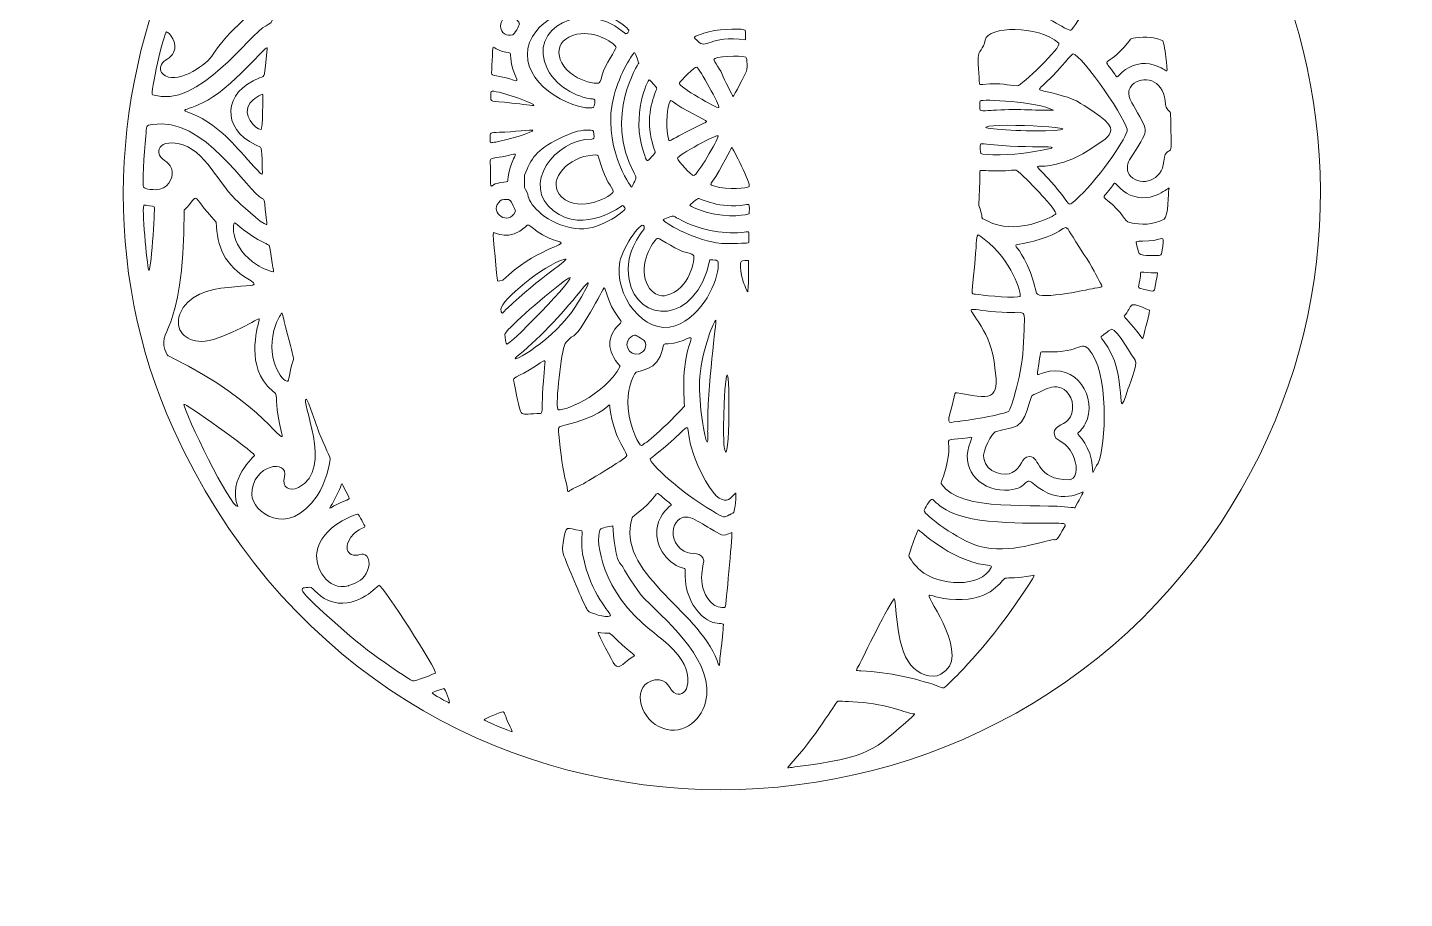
# Model space of a CAD drawing. Header units: inches. Extents: x -89.12 to -81.62, y -6.52 to -5.74.
# Drawn here: x -83.614 to -82.958, y -6.499 to -6.084 of the extents above; entities that cross this region are included whole.
import ezdxf

# ---------------------------------------------------------------- set-up
doc = ezdxf.new("R2010")
doc.units = ezdxf.units.IN
doc.header["$MEASUREMENT"] = 0
doc.layers.add('Christmas ball 01', color=7, linetype='Continuous')

msp = doc.modelspace()

# ---------------------------------------------------------------- linework, layer by layer
at = {"layer": 'Christmas ball 01', "lineweight": 0}
for points, knots in [([(-83.21723, -5.88485), (-83.22218, -5.88376), (-83.22148, -5.88423), (-83.22207, -5.88158), (-83.22333, -5.87598), (-83.22654, -5.87057), (-83.23457, -5.86539), (-83.23672, -5.86401), (-83.23621, -5.8648), (-83.2366, -5.86175), (-83.23828, -5.84851), (-83.23607, -5.81631), (-83.23806, -5.81219), (-83.24044, -5.80727), (-83.24846, -5.80485), (-83.2481, -5.80379), (-83.24772, -5.80266), (-83.24706, -5.79477), (-83.24761, -5.78952), (-83.25004, -5.76615), (-83.26959, -5.75372), (-83.28783, -5.7576), (-83.30886, -5.76208), (-83.31837, -5.7839), (-83.31442, -5.80362), (-83.31406, -5.8054), (-83.32122, -5.80573), (-83.32513, -5.81367), (-83.32518, -5.83939), (-83.32507, -5.85864), (-83.32613, -5.86396), (-83.32637, -5.86518), (-83.33759, -5.86948), (-83.34035, -5.88127), (-83.3409, -5.88364), (-83.34021, -5.88302), (-83.34365, -5.8838), (-83.52762, -5.92522), (-83.61423, -6.12226), (-83.5446, -6.27564), (-83.44558, -6.49372), (-83.16365, -6.49932), (-83.04518, -6.32017), (-82.93425, -6.15242), (-83.02791, -5.92679), (-83.21723, -5.88485)], [0, 0, 0, 0, 1, 1, 1, 2, 2, 2, 3, 3, 3, 4, 4, 4, 5, 5, 5, 6, 6, 6, 7, 7, 7, 8, 8, 8, 9, 9, 9, 10, 10, 10, 11, 11, 11, 12, 12, 12, 13, 13, 13, 14, 14, 14, 15, 15, 15, 15]), ([(-83.11626, -6.08506), (-83.11799, -6.08692), (-83.12659, -6.07772), (-83.13919, -6.07658), (-83.14121, -6.0764), (-83.14126, -6.07669), (-83.13917, -6.07402), (-83.1322, -6.06508), (-83.12996, -6.05349), (-83.1291, -6.05255), (-83.12769, -6.05102), (-83.09956, -6.05776), (-83.09948, -6.05777), (-83.09643, -6.05831), (-83.11639, -6.08512), (-83.11626, -6.08506)], [0, 0, 0, 0, 1, 1, 1, 2, 2, 2, 3, 3, 3, 4, 4, 4, 5, 5, 5, 5]), ([(-83.54799, -6.0862), (-83.54646, -6.0862), (-83.54245, -6.09154), (-83.54457, -6.09602), (-83.54592, -6.09888), (-83.5493, -6.09945), (-83.55042, -6.1017), (-83.55151, -6.10388), (-83.55052, -6.10607), (-83.54845, -6.10715), (-83.54151, -6.11077), (-83.52833, -6.10138), (-83.52565, -6.09681), (-83.52146, -6.08964), (-83.50768, -6.0756), (-83.49743, -6.07044), (-83.49497, -6.0692), (-83.49544, -6.06919), (-83.49679, -6.0766), (-83.49756, -6.08082), (-83.49729, -6.08181), (-83.50049, -6.08322), (-83.50837, -6.08669), (-83.53231, -6.1233), (-83.55465, -6.1162), (-83.55597, -6.11579), (-83.54914, -6.0862), (-83.54799, -6.0862)], [0, 0, 0, 0, 1, 1, 1, 2, 2, 2, 3, 3, 3, 4, 4, 4, 5, 5, 5, 6, 6, 6, 7, 7, 7, 8, 8, 8, 9, 9, 9, 9]), ([(-83.3274, -6.08559), (-83.3274, -6.08579), (-83.32767, -6.08624), (-83.32799, -6.08659), (-83.32868, -6.08732), (-83.32876, -6.0873), (-83.33064, -6.08577), (-83.34924, -6.07072), (-83.3761, -6.08423), (-83.36632, -6.10392), (-83.36157, -6.11347), (-83.34951, -6.11807), (-83.34473, -6.11807), (-83.34255, -6.11807), (-83.34422, -6.12206), (-83.34438, -6.12218), (-83.34395, -6.12218), (-83.34669, -6.12288), (-83.35096, -6.12175), (-83.36809, -6.11719), (-83.38389, -6.10089), (-83.37136, -6.08546), (-83.3653, -6.07799), (-83.35371, -6.07436), (-83.34655, -6.07514), (-83.33845, -6.07601), (-83.3274, -6.08449), (-83.3274, -6.08559)], [0, 0, 0, 0, 1, 1, 1, 2, 2, 2, 3, 3, 3, 4, 4, 4, 5, 5, 5, 6, 6, 6, 7, 7, 7, 8, 8, 8, 9, 9, 9, 9]), ([(-83.37968, -6.0825), (-83.37967, -6.08275), (-83.38199, -6.08752), (-83.38287, -6.08752), (-83.38536, -6.08841), (-83.38866, -6.08692), (-83.38867, -6.08333), (-83.38869, -6.07835), (-83.38239, -6.07717), (-83.38022, -6.08115), (-83.37992, -6.08169), (-83.37968, -6.0823), (-83.37968, -6.0825)], [0, 0, 0, 0, 1, 1, 1, 2, 2, 2, 3, 3, 3, 4, 4, 4, 4]), ([(-83.34141, -6.11028), (-83.34206, -6.11125), (-83.34825, -6.11004), (-83.35188, -6.10806), (-83.36338, -6.10181), (-83.36399, -6.08964), (-83.35231, -6.0873), (-83.34274, -6.08538), (-83.33354, -6.09218), (-83.33354, -6.09364), (-83.33354, -6.09469), (-83.33888, -6.10162), (-83.34012, -6.10662), (-83.34104, -6.11031), (-83.34155, -6.11021), (-83.34141, -6.11028)], [0, 0, 0, 0, 1, 1, 1, 2, 2, 2, 3, 3, 3, 4, 4, 4, 5, 5, 5, 5]), ([(-83.27177, -6.08988), (-83.28932, -6.08778), (-83.29041, -6.09475), (-83.29464, -6.09057), (-83.29551, -6.08971), (-83.29622, -6.08889), (-83.29622, -6.08874), (-83.29622, -6.08835), (-83.29239, -6.08688), (-83.28936, -6.08612), (-83.28248, -6.08439), (-83.2725, -6.08468), (-83.27204, -6.08532), (-83.27185, -6.08557), (-83.27177, -6.0859), (-83.27177, -6.08988)], [0, 0, 0, 0, 1, 1, 1, 2, 2, 2, 3, 3, 3, 4, 4, 4, 5, 5, 5, 5]), ([(-83.14207, -6.11191), (-83.14721, -6.11174), (-83.14892, -6.11028), (-83.15869, -6.11125), (-83.15939, -6.11132), (-83.16003, -6.1113), (-83.16012, -6.11121), (-83.1603, -6.11103), (-83.1609, -6.10118), (-83.1609, -6.09841), (-83.1609, -6.09542), (-83.15827, -6.0943), (-83.15751, -6.09009), (-83.15629, -6.08339), (-83.13237, -6.08271), (-83.12244, -6.0915), (-83.12051, -6.0932), (-83.14068, -6.11196), (-83.14207, -6.11191)], [0, 0, 0, 0, 1, 1, 1, 2, 2, 2, 3, 3, 3, 4, 4, 4, 5, 5, 5, 6, 6, 6, 6]), ([(-83.50353, -6.10805), (-83.52107, -6.11473), (-83.52196, -6.13232), (-83.50549, -6.14002), (-83.50247, -6.14143), (-83.50243, -6.13994), (-83.50237, -6.1501), (-83.50233, -6.15531), (-83.50044, -6.15669), (-83.51093, -6.1451), (-83.51898, -6.13622), (-83.52544, -6.12924), (-83.53703, -6.12471), (-83.54409, -6.12195), (-83.53349, -6.12534), (-83.51748, -6.11065), (-83.50331, -6.09764), (-83.49953, -6.09149), (-83.49991, -6.09443), (-83.50173, -6.10861), (-83.50037, -6.10684), (-83.50353, -6.10805)], [0, 0, 0, 0, 1, 1, 1, 2, 2, 2, 3, 3, 3, 4, 4, 4, 5, 5, 5, 6, 6, 6, 7, 7, 7, 7]), ([(-83.39217, -6.09349), (-83.3918, -6.09309), (-83.39081, -6.09493), (-83.38607, -6.09581), (-83.38382, -6.09623), (-83.38392, -6.09592), (-83.38377, -6.09863), (-83.38329, -6.1069), (-83.37819, -6.11081), (-83.38254, -6.10914), (-83.38687, -6.10748), (-83.3926, -6.10715), (-83.39284, -6.10638), (-83.39307, -6.10567), (-83.39245, -6.09378), (-83.39217, -6.09349)], [0, 0, 0, 0, 1, 1, 1, 2, 2, 2, 3, 3, 3, 4, 4, 4, 5, 5, 5, 5]), ([(-83.07121, -6.09927), (-83.07049, -6.10886), (-83.06935, -6.10331), (-83.07909, -6.10143), (-83.08423, -6.10044), (-83.09013, -6.10284), (-83.09351, -6.10667), (-83.09483, -6.10817), (-83.09459, -6.10792), (-83.0963, -6.1055), (-83.10235, -6.09694), (-83.09993, -6.10439), (-83.08959, -6.09146), (-83.08779, -6.08922), (-83.08867, -6.08902), (-83.0821, -6.08865), (-83.07765, -6.0884), (-83.07327, -6.09003), (-83.07282, -6.09046), (-83.07243, -6.09083), (-83.07143, -6.09631), (-83.07121, -6.09927)], [0, 0, 0, 0, 1, 1, 1, 2, 2, 2, 3, 3, 3, 4, 4, 4, 5, 5, 5, 6, 6, 6, 7, 7, 7, 7]), ([(-83.32492, -6.15346), (-83.32375, -6.15563), (-83.32382, -6.15556), (-83.32502, -6.15814), (-83.32507, -6.15814), (-83.32599, -6.16024), (-83.32608, -6.16024), (-83.32649, -6.16024), (-83.3408, -6.1397), (-83.33452, -6.11629), (-83.3319, -6.10653), (-83.32533, -6.09551), (-83.32467, -6.0962), (-83.32422, -6.09667), (-83.32265, -6.10073), (-83.32277, -6.10112), (-83.3228, -6.1012), (-83.33955, -6.1264), (-83.32492, -6.15346)], [0, 0, 0, 0, 1, 1, 1, 2, 2, 2, 3, 3, 3, 4, 4, 4, 5, 5, 5, 6, 6, 6, 6]), ([(-83.27164, -6.10557), (-83.27184, -6.10588), (-83.27739, -6.11689), (-83.27778, -6.11689), (-83.27799, -6.11689), (-83.28229, -6.10816), (-83.28274, -6.10682), (-83.28335, -6.105), (-83.28701, -6.09965), (-83.28701, -6.0993), (-83.28701, -6.09775), (-83.27414, -6.09725), (-83.27167, -6.0982), (-83.27101, -6.09846), (-83.27081, -6.10429), (-83.27164, -6.10557)], [0, 0, 0, 0, 1, 1, 1, 2, 2, 2, 3, 3, 3, 4, 4, 4, 5, 5, 5, 5]), ([(-83.11464, -6.16651), (-83.1174, -6.16889), (-83.11707, -6.16896), (-83.11905, -6.16633), (-83.14094, -6.13724), (-83.13586, -6.16097), (-83.10564, -6.14096), (-83.09978, -6.13709), (-83.09697, -6.13541), (-83.09777, -6.13168), (-83.09857, -6.12798), (-83.11255, -6.11993), (-83.11263, -6.11986), (-83.1155, -6.11763), (-83.12598, -6.11514), (-83.1295, -6.11434), (-83.13224, -6.11372), (-83.13248, -6.1139), (-83.12871, -6.1104), (-83.11967, -6.10203), (-83.11676, -6.09669), (-83.11557, -6.09669), (-83.11154, -6.09669), (-83.08864, -6.13002), (-83.0898, -6.13353), (-83.09139, -6.13835), (-83.10407, -6.15738), (-83.11464, -6.16651)], [0, 0, 0, 0, 1, 1, 1, 2, 2, 2, 3, 3, 3, 4, 4, 4, 5, 5, 5, 6, 6, 6, 7, 7, 7, 8, 8, 8, 9, 9, 9, 9]), ([(-83.3033, -6.11048), (-83.30284, -6.10947), (-83.29595, -6.1026), (-83.29506, -6.10295), (-83.29393, -6.10338), (-83.28374, -6.12141), (-83.2846, -6.12227), (-83.28514, -6.12281), (-83.30416, -6.11237), (-83.3033, -6.11048)], [0, 0, 0, 0, 1, 1, 1, 2, 2, 2, 3, 3, 3, 3]), ([(-83.06894, -6.14171), (-83.06931, -6.14417), (-83.07179, -6.14164), (-83.07231, -6.14787), (-83.07308, -6.15725), (-83.08311, -6.16002), (-83.08816, -6.15497), (-83.09022, -6.1529), (-83.09005, -6.14935), (-83.0887, -6.14718), (-83.07904, -6.13163), (-83.0793, -6.1348), (-83.08605, -6.12273), (-83.08812, -6.11903), (-83.09091, -6.11497), (-83.08736, -6.11143), (-83.08259, -6.10666), (-83.07263, -6.10873), (-83.07171, -6.11895), (-83.07121, -6.12445), (-83.0694, -6.12325), (-83.06915, -6.12488), (-83.06898, -6.12595), (-83.0688, -6.14076), (-83.06894, -6.14171)], [0, 0, 0, 0, 1, 1, 1, 2, 2, 2, 3, 3, 3, 4, 4, 4, 5, 5, 5, 6, 6, 6, 7, 7, 7, 8, 8, 8, 8]), ([(-83.39306, -6.11453), (-83.39178, -6.11347), (-83.37274, -6.1201), (-83.37274, -6.12105), (-83.37274, -6.12165), (-83.37804, -6.12059), (-83.38323, -6.12006), (-83.39421, -6.11893), (-83.39333, -6.11988), (-83.39333, -6.1168), (-83.39333, -6.11531), (-83.39326, -6.11469), (-83.39306, -6.11453)], [0, 0, 0, 0, 1, 1, 1, 2, 2, 2, 3, 3, 3, 4, 4, 4, 4]), ([(-83.31714, -6.1351), (-83.3162, -6.14035), (-83.31493, -6.14321), (-83.31493, -6.1437), (-83.31493, -6.14387), (-83.31663, -6.14583), (-83.31663, -6.14575), (-83.3189, -6.14818), (-83.3187, -6.14875), (-83.32051, -6.14332), (-83.32635, -6.12578), (-83.31845, -6.10897), (-83.31773, -6.10897), (-83.3175, -6.10897), (-83.31426, -6.11264), (-83.31418, -6.113), (-83.314, -6.11379), (-83.3193, -6.123), (-83.31714, -6.1351)], [0, 0, 0, 0, 1, 1, 1, 2, 2, 2, 3, 3, 3, 4, 4, 4, 5, 5, 5, 6, 6, 6, 6]), ([(-83.50288, -6.13272), (-83.50552, -6.13272), (-83.51224, -6.12549), (-83.50819, -6.12015), (-83.50691, -6.11845), (-83.50254, -6.1155), (-83.50204, -6.116), (-83.50196, -6.11608), (-83.50208, -6.13272), (-83.50288, -6.13272)], [0, 0, 0, 0, 1, 1, 1, 2, 2, 2, 3, 3, 3, 3]), ([(-83.30779, -6.11924), (-83.30754, -6.11877), (-83.30738, -6.11877), (-83.30679, -6.11924), (-83.30173, -6.12319), (-83.29057, -6.12801), (-83.29042, -6.12883), (-83.29033, -6.12926), (-83.2905, -6.12914), (-83.29551, -6.13157), (-83.31016, -6.13867), (-83.30797, -6.13964), (-83.3088, -6.13578), (-83.31005, -6.12998), (-83.30901, -6.12152), (-83.30779, -6.11924)], [0, 0, 0, 0, 1, 1, 1, 2, 2, 2, 3, 3, 3, 4, 4, 4, 5, 5, 5, 5]), ([(-83.15209, -6.12341), (-83.15267, -6.12327), (-83.15947, -6.12425), (-83.15989, -6.12346), (-83.16015, -6.12297), (-83.16018, -6.11948), (-83.15992, -6.11908), (-83.1593, -6.11809), (-83.13257, -6.11935), (-83.12497, -6.12352), (-83.13144, -6.12371), (-83.14148, -6.12277), (-83.15209, -6.12341)], [0, 0, 0, 0, 1, 1, 1, 2, 2, 2, 3, 3, 3, 4, 4, 4, 4]), ([(-83.55113, -6.16114), (-83.55359, -6.16178), (-83.55831, -6.16118), (-83.55894, -6.16015), (-83.55941, -6.15938), (-83.55873, -6.14452), (-83.55784, -6.13591), (-83.55731, -6.1308), (-83.55808, -6.13085), (-83.55468, -6.13026), (-83.5302, -6.12596), (-83.509, -6.16271), (-83.50228, -6.16552), (-83.50127, -6.16594), (-83.50128, -6.16603), (-83.50083, -6.17088), (-83.50023, -6.1774), (-83.49984, -6.17806), (-83.5004, -6.17806), (-83.50206, -6.17804), (-83.51393, -6.16711), (-83.51498, -6.16608), (-83.52475, -6.1565), (-83.5307, -6.13979), (-83.54511, -6.13911), (-83.55016, -6.13887), (-83.55195, -6.14135), (-83.55165, -6.14383), (-83.55124, -6.14731), (-83.54698, -6.14755), (-83.5456, -6.15123), (-83.54439, -6.15446), (-83.54611, -6.15983), (-83.55113, -6.16114)], [0, 0, 0, 0, 1, 1, 1, 2, 2, 2, 3, 3, 3, 4, 4, 4, 5, 5, 5, 6, 6, 6, 7, 7, 7, 8, 8, 8, 9, 9, 9, 10, 10, 10, 11, 11, 11, 11]), ([(-83.39358, -6.13659), (-83.39352, -6.13398), (-83.39394, -6.13421), (-83.38913, -6.13404), (-83.38274, -6.13381), (-83.37345, -6.13274), (-83.37318, -6.13301), (-83.37233, -6.13386), (-83.38686, -6.13814), (-83.39086, -6.13866), (-83.3934, -6.13866), (-83.39366, -6.14022), (-83.39358, -6.13659)], [0, 0, 0, 0, 1, 1, 1, 2, 2, 2, 3, 3, 3, 4, 4, 4, 4]), ([(-83.35304, -6.17995), (-83.36671, -6.1778), (-83.37478, -6.16867), (-83.37541, -6.1646), (-83.37557, -6.16352), (-83.37671, -6.16132), (-83.3772, -6.16034), (-83.3772, -6.16034), (-83.37718, -6.1544), (-83.37718, -6.1544), (-83.37404, -6.14655), (-83.37164, -6.14231), (-83.36086, -6.13712), (-83.35433, -6.13397), (-83.35172, -6.13315), (-83.34768, -6.13298), (-83.34413, -6.13283), (-83.34433, -6.13293), (-83.34414, -6.13474), (-83.3439, -6.13709), (-83.34396, -6.13727), (-83.34506, -6.13727), (-83.36301, -6.13738), (-83.37903, -6.15943), (-83.36343, -6.17143), (-83.34859, -6.18285), (-83.33086, -6.16895), (-83.33051, -6.16895), (-83.3301, -6.16895), (-83.32914, -6.17007), (-83.32922, -6.17046), (-83.32945, -6.17169), (-83.34237, -6.18162), (-83.35304, -6.17995)], [0, 0, 0, 0, 1, 1, 1, 2, 2, 2, 3, 3, 3, 4, 4, 4, 5, 5, 5, 6, 6, 6, 7, 7, 7, 8, 8, 8, 9, 9, 9, 10, 10, 10, 11, 11, 11, 11]), ([(-83.12883, -6.13331), (-83.13962, -6.13368), (-83.15878, -6.13246), (-83.15712, -6.13153), (-83.15299, -6.12922), (-83.10024, -6.13234), (-83.12883, -6.13331)], [0, 0, 0, 0, 1, 1, 1, 2, 2, 2, 2]), ([(-83.28484, -6.13581), (-83.28484, -6.13749), (-83.29501, -6.15471), (-83.29647, -6.1547), (-83.29767, -6.15469), (-83.30424, -6.14768), (-83.30424, -6.14641), (-83.30424, -6.14513), (-83.28484, -6.1343), (-83.28484, -6.13581)], [0, 0, 0, 0, 1, 1, 1, 2, 2, 2, 3, 3, 3, 3]), ([(-83.13784, -6.14381), (-83.14323, -6.14468), (-83.1588, -6.14523), (-83.15966, -6.14407), (-83.15992, -6.14372), (-83.16002, -6.14036), (-83.15979, -6.13977), (-83.15965, -6.1394), (-83.15875, -6.13936), (-83.15678, -6.13964), (-83.13823, -6.14229), (-83.10863, -6.13911), (-83.13784, -6.14381)], [0, 0, 0, 0, 1, 1, 1, 2, 2, 2, 3, 3, 3, 4, 4, 4, 4]), ([(-83.3824, -6.14672), (-83.38548, -6.15315), (-83.38489, -6.15681), (-83.38535, -6.15745), (-83.3855, -6.15766), (-83.38834, -6.15777), (-83.39025, -6.15844), (-83.39341, -6.15844), (-83.39343, -6.16379), (-83.39343, -6.15292), (-83.39343, -6.14405), (-83.39537, -6.14774), (-83.38439, -6.14491), (-83.38099, -6.14404), (-83.38108, -6.14398), (-83.3824, -6.14672)], [0, 0, 0, 0, 1, 1, 1, 2, 2, 2, 3, 3, 3, 4, 4, 4, 5, 5, 5, 5]), ([(-83.34217, -6.14525), (-83.34212, -6.14533), (-83.33813, -6.15788), (-83.33673, -6.15874), (-83.33641, -6.15895), (-83.33493, -6.16179), (-83.33493, -6.16221), (-83.33493, -6.16417), (-83.35063, -6.17314), (-83.35956, -6.16478), (-83.36679, -6.15802), (-83.35803, -6.14703), (-83.34681, -6.14518), (-83.34365, -6.14466), (-83.34254, -6.14467), (-83.34217, -6.14525)], [0, 0, 0, 0, 1, 1, 1, 2, 2, 2, 3, 3, 3, 4, 4, 4, 5, 5, 5, 5]), ([(-83.28706, -6.15963), (-83.28869, -6.15915), (-83.28873, -6.15896), (-83.28755, -6.15735), (-83.28341, -6.15166), (-83.27875, -6.14124), (-83.27827, -6.14124), (-83.27819, -6.14124), (-83.26899, -6.15873), (-83.27013, -6.15987), (-83.27092, -6.16066), (-83.27966, -6.16181), (-83.28706, -6.15963)], [0, 0, 0, 0, 1, 1, 1, 2, 2, 2, 3, 3, 3, 4, 4, 4, 4]), ([(-83.15095, -6.17835), (-83.15374, -6.17764), (-83.15856, -6.17557), (-83.1589, -6.17493), (-83.15922, -6.17432), (-83.15883, -6.17402), (-83.16053, -6.16886), (-83.1604, -6.16544), (-83.16011, -6.15853), (-83.16006, -6.15516), (-83.15997, -6.15006), (-83.16184, -6.1533), (-83.14496, -6.15216), (-83.14207, -6.15196), (-83.14307, -6.1513), (-83.13755, -6.15664), (-83.1344, -6.15969), (-83.12315, -6.17156), (-83.12386, -6.17289), (-83.12454, -6.17415), (-83.13932, -6.18129), (-83.15095, -6.17835)], [0, 0, 0, 0, 1, 1, 1, 2, 2, 2, 3, 3, 3, 4, 4, 4, 5, 5, 5, 6, 6, 6, 7, 7, 7, 7]), ([(-83.06993, -6.16128), (-83.07033, -6.16244), (-83.06998, -6.17433), (-83.07223, -6.17545), (-83.07776, -6.17819), (-83.08268, -6.17833), (-83.08871, -6.17708), (-83.09114, -6.17657), (-83.09159, -6.17249), (-83.09918, -6.1665), (-83.10142, -6.16472), (-83.1013, -6.16504), (-83.09937, -6.16275), (-83.0972, -6.16016), (-83.09594, -6.15826), (-83.09575, -6.15826), (-83.09485, -6.15826), (-83.09244, -6.16311), (-83.08616, -6.1647), (-83.07524, -6.16747), (-83.06886, -6.15821), (-83.06993, -6.16128)], [0, 0, 0, 0, 1, 1, 1, 2, 2, 2, 3, 3, 3, 4, 4, 4, 5, 5, 5, 6, 6, 6, 7, 7, 7, 7]), ([(-83.54523, -6.24157), (-83.5472, -6.24062), (-83.5476, -6.24034), (-83.54785, -6.23979), (-83.55377, -6.22643), (-83.53967, -6.23484), (-83.53951, -6.17116), (-83.5312, -6.16297), (-83.53771, -6.16238), (-83.52426, -6.17692), (-83.52377, -6.18856), (-83.52091, -6.19701), (-83.50765, -6.2049), (-83.49831, -6.21046), (-83.53489, -6.2022), (-83.5416, -6.22075), (-83.54432, -6.22826), (-83.53893, -6.23372), (-83.53132, -6.23373), (-83.52215, -6.23375), (-83.505, -6.223), (-83.50385, -6.223), (-83.50297, -6.223), (-83.51004, -6.24001), (-83.50176, -6.25246), (-83.4992, -6.2563), (-83.49598, -6.25823), (-83.49577, -6.25888), (-83.49515, -6.26085), (-83.49627, -6.26468), (-83.4931, -6.27711), (-83.49075, -6.28633), (-83.50143, -6.26289), (-83.54523, -6.24157)], [0, 0, 0, 0, 1, 1, 1, 2, 2, 2, 3, 3, 3, 4, 4, 4, 5, 5, 5, 6, 6, 6, 7, 7, 7, 8, 8, 8, 9, 9, 9, 10, 10, 10, 11, 11, 11, 11]), ([(-83.38175, -6.17199), (-83.38456, -6.17871), (-83.39401, -6.17256), (-83.38952, -6.16744), (-83.38852, -6.16631), (-83.38757, -6.16593), (-83.38588, -6.16602), (-83.38409, -6.16611), (-83.38403, -6.16616), (-83.38256, -6.16908), (-83.38146, -6.17126), (-83.38145, -6.17128), (-83.38175, -6.17199)], [0, 0, 0, 0, 1, 1, 1, 2, 2, 2, 3, 3, 3, 4, 4, 4, 4]), ([(-83.27015, -6.17286), (-83.27047, -6.17336), (-83.2801, -6.17503), (-83.29018, -6.17219), (-83.29365, -6.17122), (-83.2983, -6.16931), (-83.2983, -6.16886), (-83.2983, -6.16852), (-83.29475, -6.16559), (-83.29434, -6.16559), (-83.29322, -6.16559), (-83.28414, -6.17061), (-83.27211, -6.16863), (-83.27115, -6.16848), (-83.27028, -6.1684), (-83.27018, -6.16846), (-83.26995, -6.1686), (-83.26993, -6.17251), (-83.27015, -6.17286)], [0, 0, 0, 0, 1, 1, 1, 2, 2, 2, 3, 3, 3, 4, 4, 4, 5, 5, 5, 6, 6, 6, 6]), ([(-83.55653, -6.19953), (-83.55713, -6.19742), (-83.56016, -6.1685), (-83.55855, -6.16871), (-83.55806, -6.16877), (-83.55415, -6.16921), (-83.55385, -6.16951), (-83.55319, -6.17018), (-83.55554, -6.20301), (-83.55653, -6.19953)], [0, 0, 0, 0, 1, 1, 1, 2, 2, 2, 3, 3, 3, 3]), ([(-83.49896, -6.18795), (-83.49888, -6.18807), (-83.49688, -6.20025), (-83.49688, -6.20038), (-83.49687, -6.20129), (-83.50272, -6.19857), (-83.5046, -6.19737), (-83.51772, -6.18894), (-83.5166, -6.17727), (-83.51543, -6.17727), (-83.51478, -6.17727), (-83.50938, -6.18273), (-83.5015, -6.18659), (-83.50016, -6.18724), (-83.49902, -6.18786), (-83.49896, -6.18795)], [0, 0, 0, 0, 1, 1, 1, 2, 2, 2, 3, 3, 3, 4, 4, 4, 5, 5, 5, 5]), ([(-83.39203, -6.18178), (-83.39179, -6.18154), (-83.38382, -6.18627), (-83.37681, -6.17907), (-83.37403, -6.17622), (-83.37474, -6.18178), (-83.36037, -6.18632), (-83.35628, -6.18761), (-83.37275, -6.1898), (-83.38749, -6.20454), (-83.39003, -6.20528), (-83.39, -6.20492), (-83.39016, -6.2045), (-83.39019, -6.20442), (-83.39253, -6.18228), (-83.39203, -6.18178)], [0, 0, 0, 0, 1, 1, 1, 2, 2, 2, 3, 3, 3, 4, 4, 4, 5, 5, 5, 5]), ([(-83.30539, -6.22631), (-83.32013, -6.23124), (-83.33483, -6.21132), (-83.33178, -6.1957), (-83.33042, -6.18875), (-83.32008, -6.17367), (-83.32008, -6.17976), (-83.32008, -6.18074), (-83.32993, -6.18992), (-83.32732, -6.2044), (-83.32357, -6.22527), (-83.2952, -6.22631), (-83.28889, -6.19479), (-83.28458, -6.19495), (-83.28495, -6.19493), (-83.28488, -6.19747), (-83.28468, -6.20458), (-83.29237, -6.22195), (-83.30539, -6.22631)], [0, 0, 0, 0, 1, 1, 1, 2, 2, 2, 3, 3, 3, 4, 4, 4, 5, 5, 5, 6, 6, 6, 6]), ([(-83.27023, -6.18405), (-83.2703, -6.1872), (-83.26996, -6.18663), (-83.27128, -6.18682), (-83.27049, -6.18682), (-83.27979, -6.18728), (-83.28335, -6.18697), (-83.2952, -6.18591), (-83.30911, -6.17803), (-83.31085, -6.17611), (-83.31133, -6.17558), (-83.31145, -6.17584), (-83.30869, -6.17467), (-83.30633, -6.17366), (-83.30676, -6.17361), (-83.30366, -6.17531), (-83.29411, -6.18054), (-83.28309, -6.18268), (-83.27386, -6.18175), (-83.26957, -6.18131), (-83.27016, -6.18074), (-83.27023, -6.18405)], [0, 0, 0, 0, 1, 1, 1, 2, 2, 2, 3, 3, 3, 4, 4, 4, 5, 5, 5, 6, 6, 6, 7, 7, 7, 7]), ([(-83.13298, -6.21067), (-83.14069, -6.17952), (-83.15185, -6.19148), (-83.13078, -6.18489), (-83.11381, -6.17959), (-83.12324, -6.17335), (-83.11042, -6.19222), (-83.10679, -6.19756), (-83.10367, -6.2039), (-83.10318, -6.2048), (-83.10127, -6.20827), (-83.10116, -6.20767), (-83.10522, -6.20834), (-83.10568, -6.20841), (-83.13206, -6.21438), (-83.13298, -6.21067)], [0, 0, 0, 0, 1, 1, 1, 2, 2, 2, 3, 3, 3, 4, 4, 4, 5, 5, 5, 5]), ([(-83.30929, -6.21162), (-83.31185, -6.2129), (-83.3178, -6.21118), (-83.31967, -6.2041), (-83.32209, -6.19492), (-83.31528, -6.18459), (-83.31349, -6.1846), (-83.31292, -6.1846), (-83.30279, -6.19113), (-83.30068, -6.19113), (-83.30022, -6.19113), (-83.29713, -6.19226), (-83.29677, -6.19255), (-83.29524, -6.19382), (-83.2988, -6.20942), (-83.30929, -6.21162)], [0, 0, 0, 0, 1, 1, 1, 2, 2, 2, 3, 3, 3, 4, 4, 4, 5, 5, 5, 5]), ([(-83.16359, -6.2074), (-83.16048, -6.17948), (-83.16288, -6.18138), (-83.15803, -6.18497), (-83.1448, -6.19476), (-83.13999, -6.2113), (-83.14091, -6.2122), (-83.14118, -6.2122), (-83.14042, -6.21246), (-83.14387, -6.21257), (-83.15145, -6.21282), (-83.162, -6.21113), (-83.16285, -6.21113), (-83.16392, -6.21113), (-83.16397, -6.21085), (-83.16359, -6.2074)], [0, 0, 0, 0, 1, 1, 1, 2, 2, 2, 3, 3, 3, 4, 4, 4, 5, 5, 5, 5]), ([(-83.07268, -6.18643), (-83.07321, -6.19288), (-83.07347, -6.19262), (-83.075, -6.19278), (-83.07508, -6.19278), (-83.08277, -6.19313), (-83.08402, -6.19187), (-83.08429, -6.1916), (-83.08547, -6.18716), (-83.08547, -6.18643), (-83.08547, -6.18599), (-83.08544, -6.18598), (-83.08257, -6.18598), (-83.07333, -6.18598), (-83.07238, -6.18287), (-83.07268, -6.18643)], [0, 0, 0, 0, 1, 1, 1, 2, 2, 2, 3, 3, 3, 4, 4, 4, 5, 5, 5, 5]), ([(-83.35799, -6.19457), (-83.35439, -6.19367), (-83.3706, -6.20356), (-83.38543, -6.218), (-83.38642, -6.218), (-83.38833, -6.22278), (-83.38844, -6.21837), (-83.38853, -6.21429), (-83.36812, -6.19712), (-83.35799, -6.19457)], [0, 0, 0, 0, 1, 1, 1, 2, 2, 2, 3, 3, 3, 3]), ([(-83.38564, -6.23508), (-83.38593, -6.23508), (-83.3866, -6.23185), (-83.3866, -6.23044), (-83.3866, -6.2285), (-83.37002, -6.21385), (-83.35809, -6.20482), (-83.34492, -6.19486), (-83.38331, -6.23508), (-83.38564, -6.23508)], [0, 0, 0, 0, 1, 1, 1, 2, 2, 2, 3, 3, 3, 3]), ([(-83.27079, -6.21014), (-83.27097, -6.21014), (-83.27261, -6.2063), (-83.27315, -6.2046), (-83.27453, -6.20028), (-83.27427, -6.19592), (-83.27397, -6.19562), (-83.27366, -6.19532), (-83.2706, -6.19491), (-83.27044, -6.19515), (-83.27024, -6.19548), (-83.2704, -6.21014), (-83.27079, -6.21014)], [0, 0, 0, 0, 1, 1, 1, 2, 2, 2, 3, 3, 3, 4, 4, 4, 4]), ([(-83.38002, -6.2403), (-83.36859, -6.23084), (-83.35813, -6.21914), (-83.34889, -6.20771), (-83.34357, -6.20114), (-83.34962, -6.21262), (-83.35487, -6.21991), (-83.36571, -6.23498), (-83.38776, -6.24671), (-83.38002, -6.2403)], [0, 0, 0, 0, 1, 1, 1, 2, 2, 2, 3, 3, 3, 3]), ([(-83.07613, -6.20583), (-83.07706, -6.21045), (-83.07612, -6.21037), (-83.0821, -6.20885), (-83.08577, -6.20792), (-83.08406, -6.20862), (-83.0835, -6.20256), (-83.08323, -6.1996), (-83.08453, -6.20103), (-83.07537, -6.20103), (-83.0754, -6.203), (-83.07626, -6.20583), (-83.07613, -6.20583)], [0, 0, 0, 0, 1, 1, 1, 2, 2, 2, 3, 3, 3, 4, 4, 4, 4]), ([(-83.36139, -6.26604), (-83.36239, -6.26344), (-83.35984, -6.23864), (-83.3578, -6.23469), (-83.35751, -6.23414), (-83.35464, -6.23132), (-83.35436, -6.23132), (-83.3513, -6.23132), (-83.33939, -6.20816), (-83.3393, -6.20816), (-83.33829, -6.20816), (-83.33755, -6.21543), (-83.33275, -6.22191), (-83.33071, -6.22467), (-83.33075, -6.22438), (-83.33227, -6.22582), (-83.33781, -6.23105), (-83.33841, -6.23819), (-83.33155, -6.24558), (-83.33884, -6.25967), (-83.36061, -6.26807), (-83.36139, -6.26604)], [0, 0, 0, 0, 1, 1, 1, 2, 2, 2, 3, 3, 3, 4, 4, 4, 5, 5, 5, 6, 6, 6, 7, 7, 7, 7]), ([(-83.1702, -6.27191), (-83.17662, -6.27235), (-83.17566, -6.27476), (-83.17237, -6.26013), (-83.17184, -6.25777), (-83.17219, -6.2579), (-83.16919, -6.25853), (-83.15273, -6.26198), (-83.1506, -6.26073), (-83.15331, -6.2433), (-83.15479, -6.23379), (-83.15727, -6.23019), (-83.16076, -6.22445), (-83.16569, -6.21635), (-83.16717, -6.21836), (-83.15239, -6.21967), (-83.13591, -6.22112), (-83.13883, -6.21515), (-83.13921, -6.23432), (-83.1395, -6.24846), (-83.14549, -6.26655), (-83.14621, -6.26694), (-83.15089, -6.26944), (-83.17028, -6.27188), (-83.1702, -6.27191)], [0, 0, 0, 0, 1, 1, 1, 2, 2, 2, 3, 3, 3, 4, 4, 4, 5, 5, 5, 6, 6, 6, 7, 7, 7, 8, 8, 8, 8]), ([(-83.08213, -6.23167), (-83.08268, -6.23339), (-83.08237, -6.23164), (-83.08898, -6.22446), (-83.09166, -6.22155), (-83.09142, -6.22193), (-83.09064, -6.22095), (-83.08662, -6.2159), (-83.08992, -6.21435), (-83.07909, -6.2189), (-83.07959, -6.22256), (-83.08224, -6.23167), (-83.08213, -6.23167)], [0, 0, 0, 0, 1, 1, 1, 2, 2, 2, 3, 3, 3, 4, 4, 4, 4]), ([(-83.49586, -6.2257), (-83.49492, -6.22316), (-83.49312, -6.21991), (-83.49284, -6.22025), (-83.49281, -6.2203), (-83.49206, -6.22323), (-83.49117, -6.22677), (-83.4859, -6.24784), (-83.48714, -6.23819), (-83.48915, -6.24904), (-83.48936, -6.25017), (-83.48971, -6.25253), (-83.49005, -6.25264), (-83.49291, -6.25357), (-83.50137, -6.24066), (-83.49586, -6.2257)], [0, 0, 0, 0, 1, 1, 1, 2, 2, 2, 3, 3, 3, 4, 4, 4, 5, 5, 5, 5]), ([(-83.28985, -6.27619), (-83.29001, -6.27619), (-83.28938, -6.2838), (-83.29046, -6.28118), (-83.29163, -6.27836), (-83.29451, -6.26114), (-83.29357, -6.25051), (-83.29233, -6.23645), (-83.2866, -6.2236), (-83.28602, -6.2236), (-83.28543, -6.2236), (-83.29024, -6.25536), (-83.28985, -6.27619)], [0, 0, 0, 0, 1, 1, 1, 2, 2, 2, 3, 3, 3, 4, 4, 4, 4]), ([(-83.32244, -6.23961), (-83.32766, -6.24117), (-83.33096, -6.23378), (-83.32578, -6.2311), (-83.32412, -6.23025), (-83.32411, -6.23107), (-83.32112, -6.23258), (-83.3182, -6.23406), (-83.31926, -6.23865), (-83.32244, -6.23961)], [0, 0, 0, 0, 1, 1, 1, 2, 2, 2, 3, 3, 3, 3]), ([(-83.30092, -6.26465), (-83.3132, -6.27782), (-83.32098, -6.28339), (-83.32148, -6.28339), (-83.32258, -6.28339), (-83.3267, -6.27582), (-83.32785, -6.26567), (-83.32876, -6.25768), (-83.32558, -6.24999), (-83.32405, -6.24847), (-83.32321, -6.24763), (-83.31337, -6.24777), (-83.31145, -6.23765), (-83.3109, -6.23471), (-83.31117, -6.235), (-83.30879, -6.23485), (-83.3009, -6.23437), (-83.29661, -6.22978), (-83.29791, -6.23322), (-83.30274, -6.24592), (-83.30098, -6.26284), (-83.30092, -6.26465)], [0, 0, 0, 0, 1, 1, 1, 2, 2, 2, 3, 3, 3, 4, 4, 4, 5, 5, 5, 6, 6, 6, 7, 7, 7, 7]), ([(-83.28166, -6.25686), (-83.27952, -6.23089), (-83.27898, -6.28263), (-83.28108, -6.28657), (-83.28318, -6.28657), (-83.28192, -6.26003), (-83.28166, -6.25686)], [0, 0, 0, 0, 1, 1, 1, 2, 2, 2, 2]), ([(-83.10437, -6.29289), (-83.10633, -6.29684), (-83.10615, -6.297), (-83.10632, -6.29404), (-83.10691, -6.28357), (-83.11338, -6.27831), (-83.11338, -6.27774), (-83.11338, -6.27731), (-83.11128, -6.27589), (-83.10977, -6.27295), (-83.10352, -6.26074), (-83.11431, -6.24335), (-83.12972, -6.24869), (-83.13295, -6.24981), (-83.13278, -6.24999), (-83.13238, -6.24765), (-83.13068, -6.23779), (-83.1319, -6.23855), (-83.12915, -6.23869), (-83.11018, -6.23964), (-83.11218, -6.23144), (-83.10649, -6.23971), (-83.09795, -6.2521), (-83.10042, -6.28894), (-83.10437, -6.29289)], [0, 0, 0, 0, 1, 1, 1, 2, 2, 2, 3, 3, 3, 4, 4, 4, 5, 5, 5, 6, 6, 6, 7, 7, 7, 8, 8, 8, 8]), ([(-83.08959, -6.25717), (-83.09602, -6.27581), (-83.08845, -6.24917), (-83.1011, -6.23344), (-83.10239, -6.23183), (-83.10261, -6.23157), (-83.10175, -6.23101), (-83.10083, -6.23042), (-83.09776, -6.22795), (-83.09719, -6.22795), (-83.09465, -6.22795), (-83.08669, -6.24195), (-83.08596, -6.24269), (-83.08435, -6.2443), (-83.08986, -6.2569), (-83.08959, -6.25717)], [0, 0, 0, 0, 1, 1, 1, 2, 2, 2, 3, 3, 3, 4, 4, 4, 5, 5, 5, 5]), ([(-83.36747, -6.24424), (-83.37014, -6.26974), (-83.36708, -6.26789), (-83.37129, -6.26817), (-83.38079, -6.26817), (-83.37827, -6.27154), (-83.38217, -6.25356), (-83.38277, -6.25079), (-83.38319, -6.25206), (-83.37487, -6.24728), (-83.36858, -6.24366), (-83.36718, -6.24146), (-83.36747, -6.24424)], [0, 0, 0, 0, 1, 1, 1, 2, 2, 2, 3, 3, 3, 4, 4, 4, 4]), ([(-83.36088, -6.27807), (-83.36114, -6.27439), (-83.36155, -6.27463), (-83.35799, -6.27373), (-83.32619, -6.26565), (-83.34204, -6.25482), (-83.33328, -6.27805), (-83.33189, -6.28175), (-83.32832, -6.28745), (-83.32843, -6.2882), (-83.32863, -6.28957), (-83.34963, -6.30193), (-83.35027, -6.30218), (-83.35951, -6.30578), (-83.35497, -6.3082), (-83.35797, -6.29873), (-83.3584, -6.29736), (-83.3603, -6.28609), (-83.36088, -6.27807)], [0, 0, 0, 0, 1, 1, 1, 2, 2, 2, 3, 3, 3, 4, 4, 4, 5, 5, 5, 6, 6, 6, 6]), ([(-83.12436, -6.27879), (-83.12306, -6.2819), (-83.11896, -6.28095), (-83.11575, -6.28782), (-83.11387, -6.29185), (-83.11269, -6.29844), (-83.11701, -6.29972), (-83.13387, -6.29972), (-83.13078, -6.28868), (-83.13645, -6.28868), (-83.14063, -6.28868), (-83.13973, -6.29389), (-83.14463, -6.2963), (-83.14809, -6.298), (-83.15697, -6.29683), (-83.15823, -6.28957), (-83.15892, -6.28563), (-83.15404, -6.27736), (-83.15281, -6.27688), (-83.15216, -6.27662), (-83.14602, -6.27515), (-83.14501, -6.275), (-83.13652, -6.27381), (-83.13702, -6.25904), (-83.13432, -6.25904), (-83.13239, -6.25904), (-83.12445, -6.25188), (-83.11872, -6.25763), (-83.11539, -6.26097), (-83.11456, -6.26754), (-83.11787, -6.27112), (-83.12026, -6.27369), (-83.12615, -6.27451), (-83.12436, -6.27879)], [0, 0, 0, 0, 1, 1, 1, 2, 2, 2, 3, 3, 3, 4, 4, 4, 5, 5, 5, 6, 6, 6, 7, 7, 7, 8, 8, 8, 9, 9, 9, 10, 10, 10, 11, 11, 11, 11]), ([(-83.51397, -6.31241), (-83.51699, -6.31361), (-83.53958, -6.26757), (-83.53964, -6.26374), (-83.53966, -6.2625), (-83.50721, -6.28577), (-83.50592, -6.28806), (-83.50577, -6.28833), (-83.51911, -6.29942), (-83.51397, -6.31241)], [0, 0, 0, 0, 1, 1, 1, 2, 2, 2, 3, 3, 3, 3]), ([(-83.50726, -6.30676), (-83.50722, -6.292), (-83.48934, -6.28981), (-83.49171, -6.29826), (-83.49315, -6.30341), (-83.48917, -6.30549), (-83.48506, -6.30341), (-83.4675, -6.29455), (-83.48484, -6.26121), (-83.48114, -6.26121), (-83.48076, -6.26121), (-83.47573, -6.27548), (-83.47571, -6.27557), (-83.47438, -6.28026), (-83.46995, -6.2882), (-83.46995, -6.28979), (-83.46995, -6.29223), (-83.47207, -6.30125), (-83.4761, -6.30728), (-83.49007, -6.32816), (-83.50729, -6.31488), (-83.50726, -6.30676)], [0, 0, 0, 0, 1, 1, 1, 2, 2, 2, 3, 3, 3, 4, 4, 4, 5, 5, 5, 6, 6, 6, 7, 7, 7, 7]), ([(-83.27733, -6.31518), (-83.27765, -6.31557), (-83.27969, -6.31652), (-83.27957, -6.31648), (-83.28231, -6.31782), (-83.2816, -6.31809), (-83.28763, -6.31456), (-83.30331, -6.30538), (-83.3178, -6.29151), (-83.31722, -6.28978), (-83.31696, -6.28901), (-83.31154, -6.28585), (-83.30264, -6.27712), (-83.29623, -6.27084), (-83.30245, -6.27748), (-83.29303, -6.29626), (-83.28156, -6.31913), (-83.27748, -6.30513), (-83.27643, -6.30617), (-83.27615, -6.30645), (-83.27697, -6.31475), (-83.27733, -6.31518)], [0, 0, 0, 0, 1, 1, 1, 2, 2, 2, 3, 3, 3, 4, 4, 4, 5, 5, 5, 6, 6, 6, 7, 7, 7, 7]), ([(-83.11462, -6.31284), (-83.11488, -6.31316), (-83.11501, -6.31307), (-83.11645, -6.31287), (-83.13213, -6.31077), (-83.16981, -6.31536), (-83.17813, -6.3019), (-83.17868, -6.30099), (-83.17872, -6.30174), (-83.17746, -6.298), (-83.17035, -6.27697), (-83.18205, -6.28188), (-83.16575, -6.27963), (-83.16356, -6.27933), (-83.16345, -6.27901), (-83.16456, -6.2816), (-83.16967, -6.29355), (-83.16092, -6.30462), (-83.14823, -6.30466), (-83.13661, -6.3047), (-83.13895, -6.29774), (-83.13471, -6.30143), (-83.12145, -6.31293), (-83.11081, -6.30486), (-83.11081, -6.30559), (-83.11081, -6.30609), (-83.1147, -6.31284), (-83.11462, -6.31284)], [0, 0, 0, 0, 1, 1, 1, 2, 2, 2, 3, 3, 3, 4, 4, 4, 5, 5, 5, 6, 6, 6, 7, 7, 7, 8, 8, 8, 9, 9, 9, 9]), ([(-83.46772, -6.31199), (-83.46778, -6.31199), (-83.46992, -6.31328), (-83.47005, -6.31328), (-83.47062, -6.31328), (-83.46829, -6.31098), (-83.46548, -6.30435), (-83.46396, -6.30076), (-83.4647, -6.30062), (-83.46244, -6.30514), (-83.45965, -6.31072), (-83.46009, -6.30757), (-83.46772, -6.31199)], [0, 0, 0, 0, 1, 1, 1, 2, 2, 2, 3, 3, 3, 4, 4, 4, 4]), ([(-83.28337, -6.37988), (-83.28475, -6.38785), (-83.28352, -6.39079), (-83.28536, -6.38594), (-83.29465, -6.36137), (-83.33397, -6.3439), (-83.3259, -6.3178), (-83.32569, -6.3171), (-83.31969, -6.31348), (-83.31522, -6.30769), (-83.31375, -6.30579), (-83.31401, -6.30577), (-83.31212, -6.30741), (-83.30977, -6.30944), (-83.30623, -6.3119), (-83.30738, -6.3119), (-83.3077, -6.3119), (-83.3127, -6.31593), (-83.31386, -6.3218), (-83.31557, -6.33043), (-83.30992, -6.33927), (-83.30199, -6.34169), (-83.30021, -6.34223), (-83.30058, -6.34137), (-83.30056, -6.34587), (-83.30052, -6.35627), (-83.29429, -6.36466), (-83.28891, -6.36704), (-83.28555, -6.36852), (-83.28234, -6.36806), (-83.28237, -6.36873), (-83.28241, -6.37085), (-83.28305, -6.37807), (-83.28337, -6.37988)], [0, 0, 0, 0, 1, 1, 1, 2, 2, 2, 3, 3, 3, 4, 4, 4, 5, 5, 5, 6, 6, 6, 7, 7, 7, 8, 8, 8, 9, 9, 9, 10, 10, 10, 11, 11, 11, 11]), ([(-83.11943, -6.32162), (-83.12334, -6.32925), (-83.12373, -6.32821), (-83.12486, -6.32824), (-83.12915, -6.32837), (-83.14562, -6.33565), (-83.16053, -6.3313), (-83.17015, -6.32849), (-83.18664, -6.31669), (-83.18664, -6.31423), (-83.18664, -6.31351), (-83.18394, -6.30952), (-83.18315, -6.30907), (-83.18166, -6.30821), (-83.17903, -6.31725), (-83.15605, -6.31944), (-83.13141, -6.32179), (-83.11806, -6.31894), (-83.11943, -6.32162)], [0, 0, 0, 0, 1, 1, 1, 2, 2, 2, 3, 3, 3, 4, 4, 4, 5, 5, 5, 6, 6, 6, 6]), ([(-83.46114, -6.35021), (-83.47157, -6.35298), (-83.4772, -6.34102), (-83.47628, -6.33457), (-83.47441, -6.32151), (-83.45721, -6.31588), (-83.45662, -6.31612), (-83.45634, -6.31623), (-83.45332, -6.32164), (-83.45332, -6.32202), (-83.45333, -6.32282), (-83.45815, -6.323), (-83.46118, -6.32908), (-83.46267, -6.33206), (-83.46161, -6.33437), (-83.45985, -6.33525), (-83.45687, -6.33674), (-83.45434, -6.33381), (-83.45245, -6.33606), (-83.45013, -6.33882), (-83.45183, -6.34435), (-83.45441, -6.34671), (-83.45683, -6.34892), (-83.46122, -6.35013), (-83.46114, -6.35021)], [0, 0, 0, 0, 1, 1, 1, 2, 2, 2, 3, 3, 3, 4, 4, 4, 5, 5, 5, 6, 6, 6, 7, 7, 7, 8, 8, 8, 8]), ([(-83.2815, -6.36034), (-83.28206, -6.36101), (-83.2857, -6.3603), (-83.28698, -6.35927), (-83.29622, -6.35185), (-83.29157, -6.33893), (-83.29165, -6.33834), (-83.29236, -6.33367), (-83.29745, -6.33571), (-83.30112, -6.33373), (-83.30597, -6.33111), (-83.30752, -6.32516), (-83.30563, -6.32142), (-83.30165, -6.31353), (-83.29512, -6.31921), (-83.28863, -6.32298), (-83.28321, -6.32613), (-83.28313, -6.32705), (-83.2783, -6.32479), (-83.2783, -6.32755), (-83.28108, -6.35983), (-83.2815, -6.36034)], [0, 0, 0, 0, 1, 1, 1, 2, 2, 2, 3, 3, 3, 4, 4, 4, 5, 5, 5, 6, 6, 6, 7, 7, 7, 7]), ([(-83.35718, -6.33909), (-83.35933, -6.33369), (-83.35933, -6.33364), (-83.35877, -6.32977), (-83.35737, -6.32017), (-83.35751, -6.32322), (-83.35037, -6.32382), (-83.34841, -6.32398), (-83.35155, -6.32759), (-83.34868, -6.33899), (-83.34413, -6.35711), (-83.33479, -6.36401), (-83.33643, -6.36464), (-83.3383, -6.36557), (-83.34597, -6.36333), (-83.34708, -6.36208), (-83.3478, -6.36128), (-83.35366, -6.34792), (-83.35718, -6.33909)], [0, 0, 0, 0, 1, 1, 1, 2, 2, 2, 3, 3, 3, 4, 4, 4, 5, 5, 5, 6, 6, 6, 6]), ([(-83.29091, -6.40574), (-83.29333, -6.41523), (-83.3029, -6.42251), (-83.31312, -6.41738), (-83.32295, -6.41245), (-83.32599, -6.39706), (-83.31512, -6.39515), (-83.30841, -6.39397), (-83.30856, -6.40049), (-83.30485, -6.40175), (-83.30253, -6.40254), (-83.29966, -6.40102), (-83.29936, -6.39644), (-83.29852, -6.38363), (-83.31206, -6.37606), (-83.32101, -6.36807), (-83.3421, -6.34924), (-83.34362, -6.32556), (-83.34081, -6.32307), (-83.34057, -6.32286), (-83.33687, -6.32176), (-83.33503, -6.3217), (-83.33487, -6.32611), (-83.33395, -6.33805), (-83.33088, -6.34059), (-83.33028, -6.3411), (-83.32389, -6.35275), (-83.31998, -6.35651), (-83.30718, -6.36883), (-83.28621, -6.38731), (-83.29091, -6.40574)], [0, 0, 0, 0, 1, 1, 1, 2, 2, 2, 3, 3, 3, 4, 4, 4, 5, 5, 5, 6, 6, 6, 7, 7, 7, 8, 8, 8, 9, 9, 9, 10, 10, 10, 10]), ([(-83.18944, -6.32362), (-83.18881, -6.32341), (-83.17519, -6.33768), (-83.15741, -6.34033), (-83.15404, -6.34083), (-83.15431, -6.34092), (-83.15466, -6.3416), (-83.15964, -6.35122), (-83.17935, -6.35059), (-83.18856, -6.34284), (-83.19041, -6.34128), (-83.19396, -6.33677), (-83.19396, -6.33597), (-83.19396, -6.33554), (-83.18975, -6.32372), (-83.18944, -6.32362)], [0, 0, 0, 0, 1, 1, 1, 2, 2, 2, 3, 3, 3, 4, 4, 4, 5, 5, 5, 5]), ([(-83.14088, -6.35585), (-83.15764, -6.38086), (-83.17376, -6.39564), (-83.17362, -6.39564), (-83.17794, -6.39978), (-83.17673, -6.39928), (-83.1806, -6.3979), (-83.19082, -6.39425), (-83.2029, -6.39163), (-83.21678, -6.39077), (-83.2195, -6.3906), (-83.21927, -6.39096), (-83.21751, -6.38772), (-83.21603, -6.38499), (-83.20292, -6.3578), (-83.20088, -6.35654), (-83.19978, -6.35586), (-83.2007, -6.37886), (-83.19295, -6.38809), (-83.18951, -6.3922), (-83.18342, -6.39491), (-83.17862, -6.39241), (-83.16354, -6.38456), (-83.18556, -6.3561), (-83.18419, -6.35472), (-83.18376, -6.3543), (-83.18062, -6.35641), (-83.17158, -6.35677), (-83.15393, -6.35747), (-83.14955, -6.34697), (-83.14794, -6.34665), (-83.14643, -6.34635), (-83.1417, -6.34672), (-83.13579, -6.34547), (-83.13353, -6.34499), (-83.13256, -6.34343), (-83.14088, -6.35585)], [0, 0, 0, 0, 1, 1, 1, 2, 2, 2, 3, 3, 3, 4, 4, 4, 5, 5, 5, 6, 6, 6, 7, 7, 7, 8, 8, 8, 9, 9, 9, 10, 10, 10, 11, 11, 11, 12, 12, 12, 12]), ([(-83.43071, -6.39562), (-83.43098, -6.39552), (-83.44873, -6.38451), (-83.4632, -6.3718), (-83.48922, -6.34893), (-83.48419, -6.35159), (-83.47969, -6.35095), (-83.47794, -6.3507), (-83.47536, -6.35641), (-83.4682, -6.35813), (-83.45644, -6.36094), (-83.44682, -6.34991), (-83.44663, -6.34991), (-83.44497, -6.34991), (-83.41851, -6.39084), (-83.41972, -6.39185), (-83.42004, -6.39211), (-83.42956, -6.39605), (-83.43071, -6.39562)], [0, 0, 0, 0, 1, 1, 1, 2, 2, 2, 3, 3, 3, 4, 4, 4, 5, 5, 5, 6, 6, 6, 6]), ([(-83.32557, -6.38414), (-83.32895, -6.38586), (-83.33195, -6.39091), (-83.3342, -6.38786), (-83.33542, -6.38622), (-83.34205, -6.37346), (-83.34205, -6.37276), (-83.34205, -6.37233), (-83.34217, -6.3727), (-83.33889, -6.37283), (-83.33578, -6.37295), (-83.33706, -6.37232), (-83.33325, -6.37595), (-83.32503, -6.38377), (-83.3237, -6.38318), (-83.32557, -6.38414)], [0, 0, 0, 0, 1, 1, 1, 2, 2, 2, 3, 3, 3, 4, 4, 4, 5, 5, 5, 5]), ([(-83.41308, -6.40614), (-83.41316, -6.40614), (-83.42164, -6.40172), (-83.42123, -6.40131), (-83.42098, -6.40105), (-83.41601, -6.3992), (-83.41573, -6.39925), (-83.41496, -6.3994), (-83.41257, -6.40614), (-83.41308, -6.40614)], [0, 0, 0, 0, 1, 1, 1, 2, 2, 2, 3, 3, 3, 3]), ([(-83.19228, -6.41269), (-83.21072, -6.42898), (-83.2121, -6.43193), (-83.24824, -6.43662), (-83.25216, -6.43713), (-83.25239, -6.43758), (-83.25014, -6.43513), (-83.23913, -6.42311), (-83.22884, -6.40611), (-83.22797, -6.40539), (-83.22762, -6.4051), (-83.22526, -6.40532), (-83.21822, -6.40573), (-83.20386, -6.40659), (-83.195, -6.41128), (-83.19129, -6.41128), (-83.19095, -6.41128), (-83.19139, -6.4119), (-83.19228, -6.41269)], [0, 0, 0, 0, 1, 1, 1, 2, 2, 2, 3, 3, 3, 4, 4, 4, 5, 5, 5, 6, 6, 6, 6]), ([(-83.38304, -6.41973), (-83.38304, -6.42027), (-83.3965, -6.41459), (-83.3965, -6.41416), (-83.3965, -6.41381), (-83.38838, -6.41029), (-83.38758, -6.41029), (-83.38664, -6.41029), (-83.38682, -6.41172), (-83.3843, -6.41701), (-83.38426, -6.41709), (-83.38295, -6.41973), (-83.38304, -6.41973)], [0, 0, 0, 0, 1, 1, 1, 2, 2, 2, 3, 3, 3, 4, 4, 4, 4])]:
    msp.add_open_spline(points, degree=3, knots=knots, dxfattribs=at)

doc.saveas('drawing.dxf')
